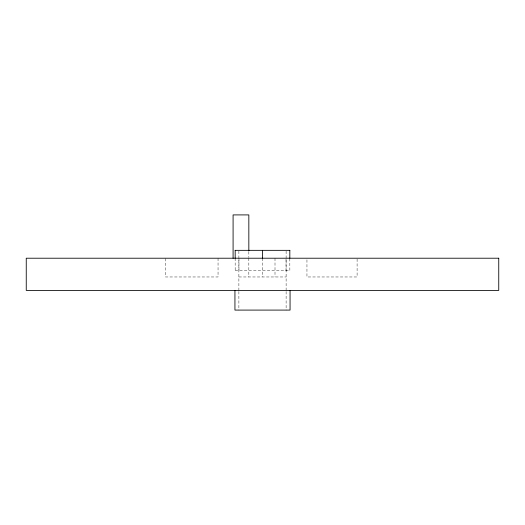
<?xml version="1.0" encoding="UTF-8"?>
<svg xmlns="http://www.w3.org/2000/svg" width="525" height="525" viewBox="0 0 525 525"><rect width="100%" height="100%" fill="white"/><g stroke="black" fill="none" stroke-linecap="round" stroke-linejoin="round"><path stroke-width="0.39" stroke-dasharray="2.62 1.97" d="M235.141 270.716L289.859 270.716L289.826 258.215M238.888 276.97L286.112 276.97M357.098 259.035L357.098 276.97L306.954 276.97L306.954 258.221M286.112 251.147L286.112 290.706M286.112 291.513L286.112 310.091M286.027 259.002L286.027 270.716M275.002 258.215L275.002 276.97M262.5 258.215L262.5 276.97M248.837 251.678L248.837 257.401M248.837 258.221L248.837 276.97M238.973 258.215L238.973 270.716M238.888 251.147L238.888 290.706M238.888 291.513L238.888 310.091M235.141 258.221L235.174 270.716M218.046 258.221L218.046 276.97L165.48 276.97L165.48 258.221"/><path stroke-width="0.79" d="M235.141 250.34L289.859 250.34M290.062 290.404L290.062 310.091L234.938 310.091L234.938 290.404M289.826 250.34L289.826 258.215M262.5 250.34L262.5 258.221M248.837 250.865L248.837 214.909L233.087 214.909L233.087 258.221M235.174 250.34L235.174 258.221M498.75 258.215L26.25 258.215L26.25 290.404L498.75 290.404L498.75 258.215"/></g></svg>
